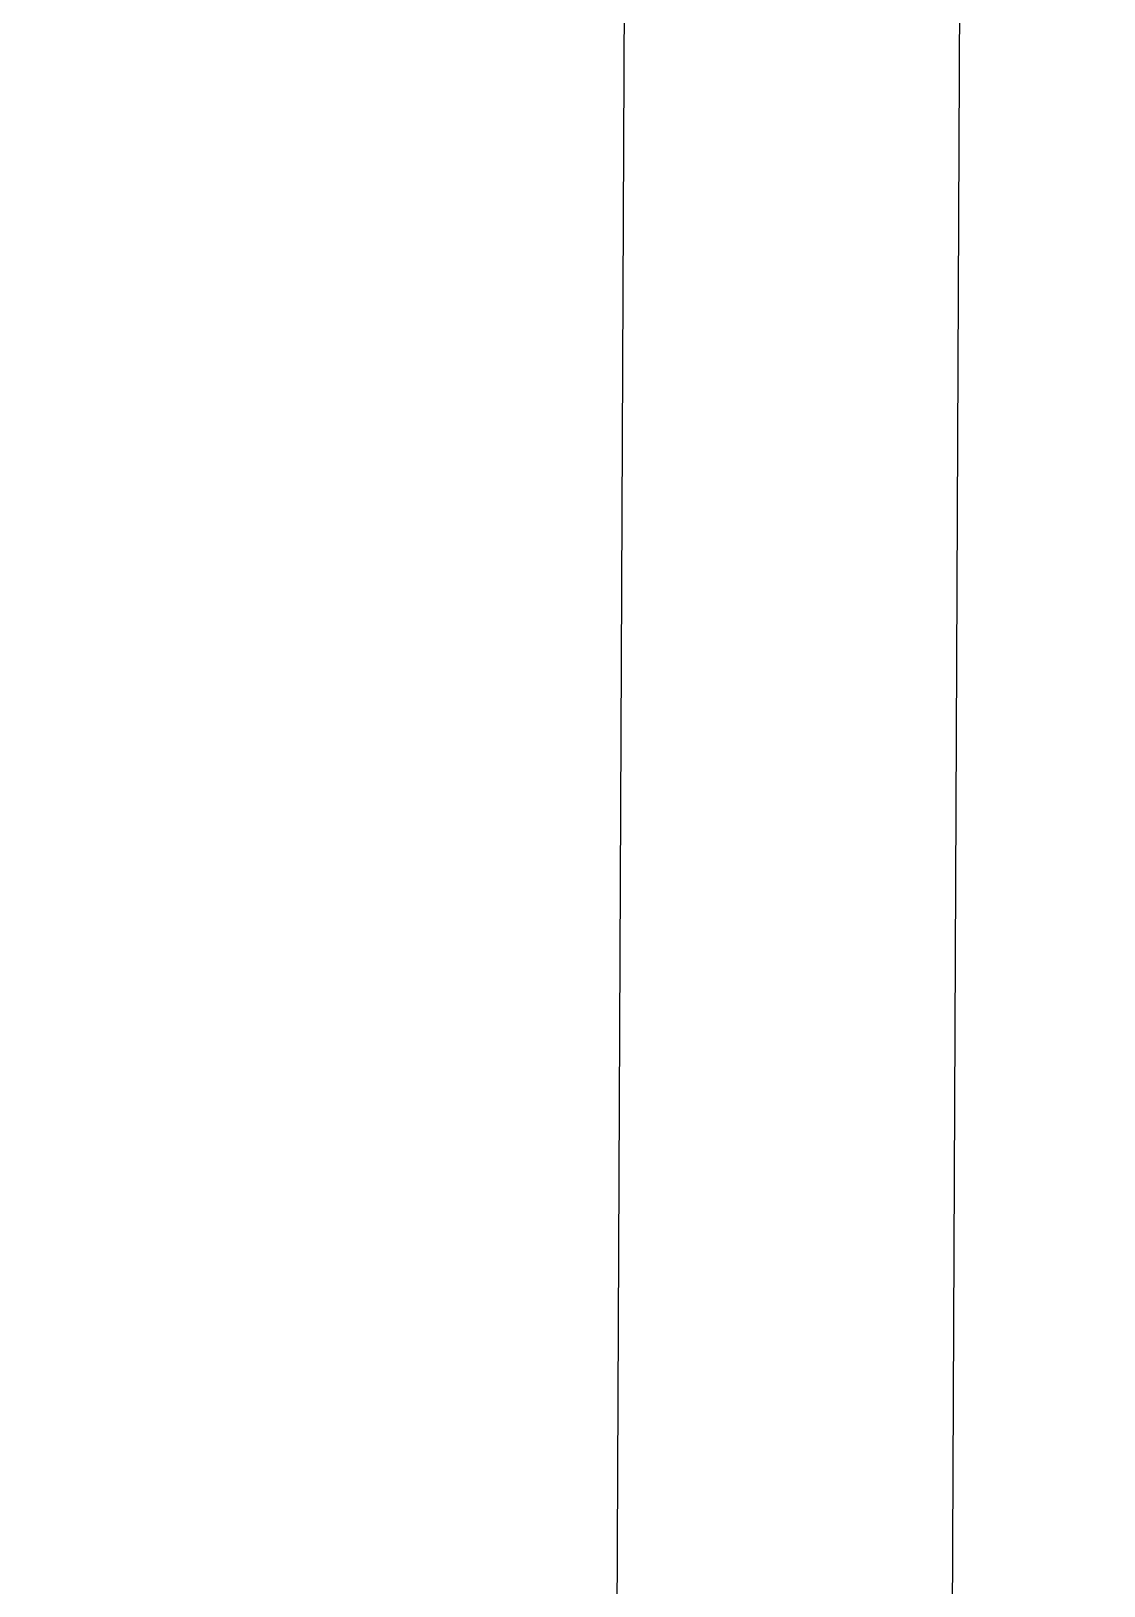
# Model space of a CAD drawing. Header units: inches. Extents: x 567115 to 582893, y 124948 to 133566.
# Drawn here: x 580485.366 to 580487.948, y 127186.908 to 127190.651 of the extents above; entities that cross this region are included whole.
import ezdxf

# ---------------------------------------------------------------- set-up
doc = ezdxf.new("R2010")
doc.units = ezdxf.units.IN
doc.header["$MEASUREMENT"] = 0
for name, color, linetype in [('BOARD', 3, 'Continuous'), ('kazeb', 15, 'Continuous'), ('LIGHTING', 3, 'Continuous')]:
    doc.layers.add(name, color=color, linetype=linetype)

# ---------------------------------------------------------------- blocks, each defined once
blk = doc.blocks.new('BOARD1')
at = {"layer": 'BOARD'}
for p, q in [((4.2142, -33.5113), (-24.1171, -33.5113)), ((5.2566, -34.6042), (-25.1722, -34.6042))]:
    blk.add_line(p, q, dxfattribs=at)

msp = doc.modelspace()

# ---------------------------------------------------------------- hatches: boundary and pattern name
at = {"layer": 'kazeb'}
h = msp.add_hatch(dxfattribs=at)
h.set_pattern_fill('LINE', color=256, scale=150, style=2)
h.paths.add_polyline_path([(581129.0656, 126991.5391), (581129.0656, 127606.5391), (581094.0656, 127606.5391), (581094.0656, 127691.5391), (581179.0656, 127691.5391), (581179.0656, 127606.5391), (581144.0656, 127606.5391), (581144.0656, 126991.5391), (581179.0656, 126991.5393), (581179.0659, 126929.5388), (581793.0658, 126929.5392), (581793.0655, 126991.5391), (581829.0656, 126991.5391), (581829.0656, 127606.5391), (581794.0656, 127606.5391), (581794.0656, 127691.5391), (581879.0656, 127691.5391), (581879.0656, 127606.5391), (581844.0656, 127606.5391), (581844.0656, 126991.5391), (581878.0655, 126991.5401), (581878.0658, 126929.5377), (582594.0656, 126929.5407), (582594.0656, 126991.5391), (582656.0656, 126991.5391), (582656.0655, 127591.5391), (582594.0656, 127591.5391), (582594.0656, 127664.0391), (582377.0656, 127664.0391), (582377.0656, 127924.5391), (580444.0655, 127924.5391), (580444.0655, 127691.5391), (580479.5656, 127691.5391), (580479.5656, 127606.5391), (580444.0655, 127606.5391), (580444.0655, 126991.5391), (580479.0656, 126991.5391), (580479.0658, 126929.5379), (581078.5659, 126929.5406), (581078.5658, 126991.5391)])

# ---------------------------------------------------------------- block references
at = {"layer": 'LIGHTING', "linetype": 'Continuous', "ltscale": 7, "xscale": 0.738630000007106, "yscale": 0.738630000007106, "zscale": 0.738630000007106, "rotation": 89.74614928606582}
msp.add_blockref('BOARD1', (580462.0656, 127196.3601), dxfattribs=at)

doc.saveas('drawing.dxf')
